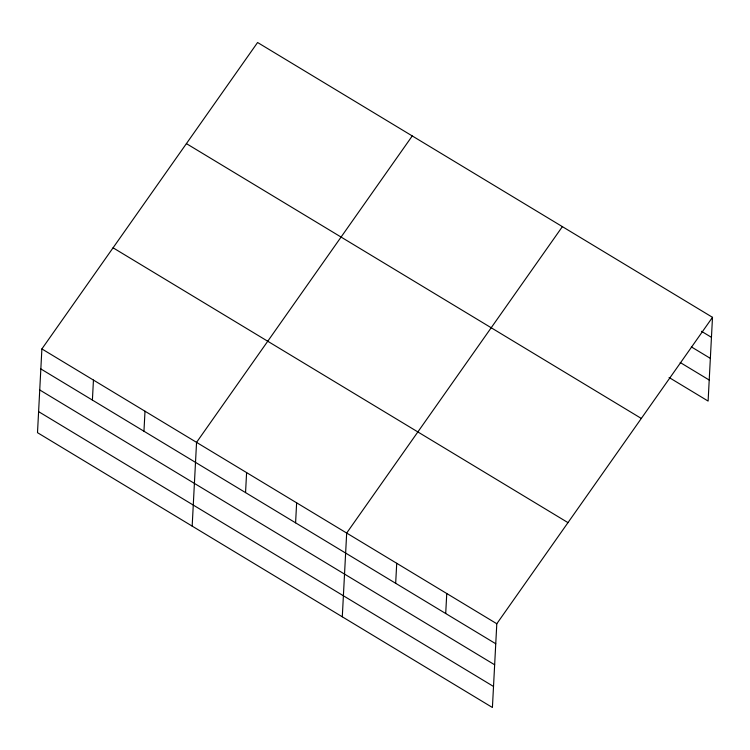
<?xml version="1.0" encoding="UTF-8"?>
<svg xmlns="http://www.w3.org/2000/svg" width="750" height="750" viewBox="0 0 750 750"><rect width="100%" height="100%" fill="white"/><g stroke="black" fill="none" stroke-linecap="round" stroke-linejoin="round"><path stroke-width="1.12" d="M41.888 348.928L37.5 432.675L492.413 707.494L496.8 623.747L712.5 317.325L257.587 42.506L41.888 348.928L496.8 623.747M92.4 400.078L93.45 380.072M143.953 431.222L145.003 411.216M192.169 526.116L196.556 442.369L412.256 135.947M245.55 492.6L246.6 472.594M295.594 522.834L296.634 502.828M342.291 616.8L346.678 533.053L562.378 226.641M395.672 583.294L396.722 563.288M445.706 613.519L446.756 593.513M712.5 317.325L708.113 401.072L669.084 377.494M701.447 331.284L711.45 337.331M691.331 346.875L710.353 358.369M680.194 362.503L709.209 380.034M186.412 143.625L641.316 418.444M113.072 247.809L567.984 522.628M40.838 368.934L495.75 643.753M39.741 389.962L494.644 664.781M38.606 411.637L493.509 686.456"/></g></svg>
